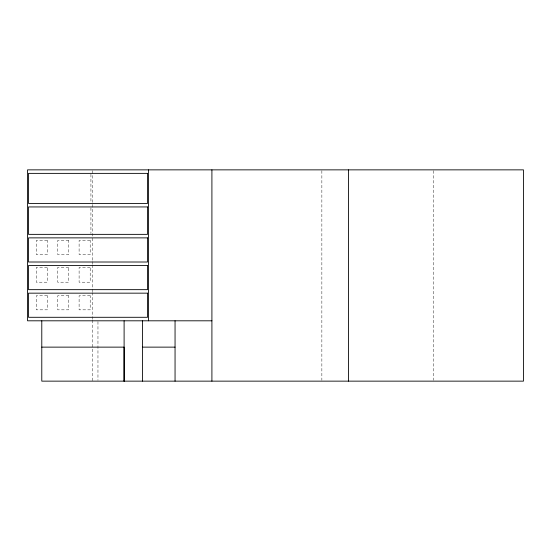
<?xml version="1.0" encoding="UTF-8"?>
<svg xmlns="http://www.w3.org/2000/svg" width="551" height="551" viewBox="0 0 551 551"><rect width="100%" height="100%" fill="white"/><g stroke="black" fill="none" stroke-linecap="round" stroke-linejoin="round"><path stroke-width="0.41" stroke-dasharray="2.75 2.07" d="M433.692 170.72L433.692 380.28M321.86 170.72L321.86 380.28M97.961 321.653L97.961 380.286M92.41 170.72L92.41 260.899M92.41 261.629L92.41 264.335M92.41 265.059L92.41 288.38M92.41 289.075L92.41 291.816M92.41 292.505L92.41 319.945M92.41 320.159L92.41 381.14M90.929 174.233L90.929 202.568M90.929 207.796L90.929 233.507M47.324 240.505L36.235 240.505L36.235 254.548L47.324 254.548L47.324 240.505M68.758 240.505L57.669 240.505L57.669 254.548L68.758 254.548L68.758 240.505M90.192 240.505L79.103 240.505L79.103 254.548L90.192 254.548L90.192 240.505M47.324 267.442L36.235 267.442L36.235 282.195L47.324 282.195L47.324 267.442M68.758 267.442L57.669 267.442L57.669 282.195L68.758 282.195L68.758 267.442M90.192 267.442L79.103 267.442L79.103 282.195L90.192 282.195L90.192 267.442M47.324 295.797L36.235 295.797L36.235 309.834L47.324 309.834L47.324 295.797M68.758 295.797L57.669 295.797L57.669 309.834L68.758 309.834L68.758 295.797M90.192 295.797L79.103 295.797L79.103 309.834L90.192 309.834L90.192 295.797"/><path stroke-width="0.83" d="M124.106 320.806L124.106 381.14L124.106 347.13L41.786 347.13M211.908 320.806L27.55 320.806L27.55 169.86L523.45 169.86L523.45 381.14L41.786 381.14L41.786 320.806M142.585 347.13L175.053 347.13M348.487 169.86L348.487 381.14M211.908 169.86L211.908 381.14M175.053 320.806L175.053 381.14M148.494 169.86L148.494 320.806M142.585 320.806L142.585 381.14M147.551 173.372L28.494 173.372L28.494 203.429L147.551 203.429L147.551 173.372M147.551 206.942L28.494 206.942L28.494 234.361L147.551 234.361L147.551 206.942M147.551 237.874L28.494 237.874L28.494 262.007L147.551 262.007L147.551 237.874M147.551 265.52L28.494 265.52L28.494 289.654L147.551 289.654L147.551 265.52M147.551 293.16L28.494 293.16L28.494 317.293L147.551 317.293L147.551 293.16"/></g></svg>
